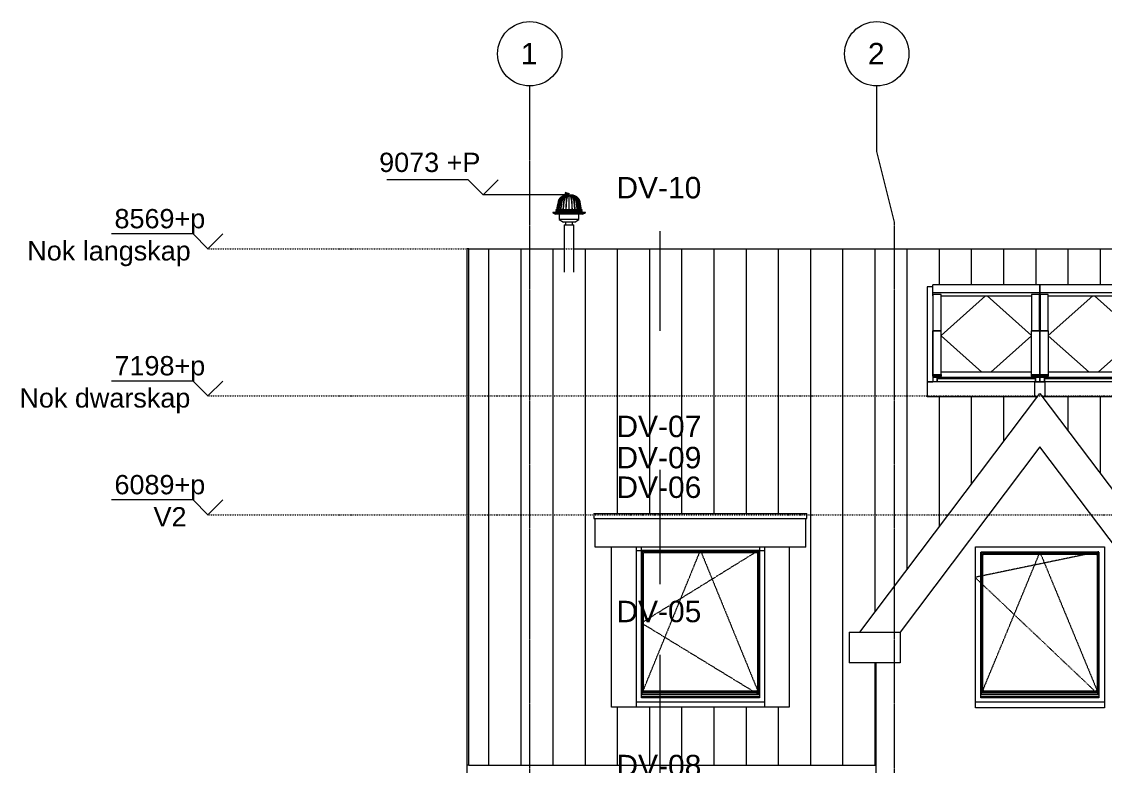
# Model space of a CAD drawing. Header units: millimetres. Extents: x -8591 to 211781, y -3000 to 31870.
# Drawn here: x 92932 to 103025, y 3752 to 10688 of the extents above; entities that cross this region are included whole.
import ezdxf

# ---------------------------------------------------------------- set-up
doc = ezdxf.new("R2010")
doc.units = ezdxf.units.MM
for name, pattern in [('Dash', [6.35, 3.175, -3.175]), ('Dash dot', [15.875, 6.35, -4.7625, 0, -4.7625]), ('grid', [24, 15, -3, 3, -3])]:
    doc.linetypes.add(name, pattern=pattern)
for name, color, linetype, lineweight in [('A-FLOR-LEVL', 51, 'Continuous', 9), ('A-GENM', 13, 'Continuous', 9), ('A-GLAZ', 151, 'Continuous', 9), ('A-GLAZ-HDLN', 1, 'Dash', 18), ('A-ROOF', 132, 'Continuous', 9), ('A-ROOF-OTLN', 132, 'Continuous', 9), ('A-ROOF-PATT', 132, 'Continuous', 35), ('A-WALL', 113, 'Continuous', 9), ('G-ANNO-DIMS', 111, 'Continuous', 9), ('G-ANNO-SYMB', 111, 'Continuous', 9), ('I-WALL', 2, 'Continuous', 9), ('P-SANR-FIXT', 6, 'Continuous', 9), ('S-COLS', 52, 'Continuous', 9), ('S-GRID', 1, 'Continuous', 9), ('S-GRID-IDEN', 1, 'Continuous', 9)]:
    doc.layers.add(name, color=color, linetype=linetype, lineweight=lineweight)
doc.styles.add('Arial_1', font='arial.ttf', dxfattribs={"height": 200})
doc.styles.add('Arial_2', font='arial.ttf', dxfattribs={"height": 180})

# ---------------------------------------------------------------- blocks, each defined once
blk = doc.blocks.new('KOZIJN_TYPE_E - KOZIJN_TYPE_D-3492155-Zuidgevel')
at = {"layer": 'A-GENM'}
for p, q in [((-813, 5739), (287, 5739)), ((-813, 4383), (-813, 5739)), ((287, 5739), (287, 4383)), ((-813, 4341), (-863, 4341)), ((287, 4408), (-813, 4408)), ((287, 4391), (-813, 4391)), ((287, 4383), (-813, 4383)), ((287, 4341), (-813, 4341)), ((337, 4341), (287, 4341))]:
    blk.add_line(p, q, dxfattribs=at)
at = {"layer": 'A-GLAZ'}
for p, q in [((-812, 4425), (-812, 5739)), ((287, 5739), (-812, 5739)), ((-804, 4434), (-804, 5730)), ((278, 5730), (-804, 5730)), ((-795, 5721), (269, 5721)), ((-795, 4443), (-795, 5721)), ((-787, 5714), (-795, 5721)), ((269, 5721), (262, 5714)), ((269, 5721), (269, 4443)), ((278, 4434), (278, 5730)), ((287, 4425), (287, 5739)), ((-787, 4450), (-795, 4443)), ((269, 4443), (-795, 4443)), ((269, 4443), (262, 4450)), ((287, 4408), (-813, 4408)), ((287, 4425), (-812, 4425)), ((278, 4434), (-804, 4434))]:
    blk.add_line(p, q, dxfattribs=at)
at = {"layer": 'A-GLAZ-HDLN'}
for p, q in [((287, 5744), (-868, 5505)), ((-813, 4408), (-263, 5739)), ((-263, 5739), (287, 4408)), ((-868, 5505), (287, 4408))]:
    blk.add_line(p, q, dxfattribs=at)
blk = doc.blocks.new('KOZIJN_TYPE_D - KOZIJN_TYPE_D-3493454-Zuidgevel')
at = {"layer": 'A-GENM'}
for p, q in [((-3978, 4383), (-3978, 5788)), ((-2878, 5788), (-2878, 4383)), ((-3978, 4341), (-4028, 4341)), ((-2878, 4408), (-3978, 4408)), ((-2878, 4391), (-3978, 4391)), ((-2878, 4383), (-3978, 4383)), ((-2878, 4341), (-3978, 4341)), ((-2828, 4341), (-2878, 4341))]:
    blk.add_line(p, q, dxfattribs=at)
at = {"layer": 'A-GLAZ'}
for p, q in [((-4028, 5756), (-2828, 5756)), ((-3977, 4425), (-3977, 5756)), ((-2878, 5756), (-3977, 5756)), ((-2878, 4425), (-2878, 5756)), ((-3969, 4434), (-3969, 5747)), ((-2887, 5747), (-3969, 5747)), ((-3960, 5738), (-2896, 5738)), ((-3960, 4443), (-3960, 5738)), ((-3952, 5731), (-3960, 5738)), ((-2896, 5738), (-2903, 5731)), ((-2896, 5738), (-2896, 4443)), ((-2887, 4434), (-2887, 5747)), ((-3952, 4450), (-3960, 4443)), ((-2896, 4443), (-3960, 4443)), ((-2896, 4443), (-2903, 4450)), ((-2878, 4408), (-3978, 4408)), ((-2878, 4425), (-3977, 4425)), ((-2887, 4434), (-3969, 4434))]:
    blk.add_line(p, q, dxfattribs=at)
at = {"layer": 'A-GLAZ-HDLN'}
for p, q in [((-2878, 5761), (-3978, 5080)), ((-3978, 4408), (-3428, 5756)), ((-3428, 5756), (-2878, 4408)), ((-3978, 5080), (-2878, 4408))]:
    blk.add_line(p, q, dxfattribs=at)
blk = doc.blocks.new('roof-windowsveluxgglintegra---de - Default-2137562-Zuidgevel')
at = {"layer": 'A-GLAZ'}
for p, q in [((-1263, 8215), (-1313, 8215)), ((-1313, 8215), (-1313, 7329)), ((-1263, 8160), (-1263, 8232)), ((-263, 8232), (-1263, 8232)), ((-263, 8232), (-263, 8160)), ((-1263, 8130), (-1263, 8160)), ((-263, 8160), (-1263, 8160)), ((-1263, 8130), (-1263, 7384)), ((-1263, 8130), (-1260, 8130)), ((-1185, 8143), (-1260, 8143)), ((-1260, 8143), (-1260, 7805)), ((-1185, 7805), (-1185, 8143)), ((-771, 8130), (-1185, 7761)), ((-1185, 8130), (-341, 8130)), ((-755, 8130), (-341, 7761)), ((-266, 8143), (-341, 8143)), ((-341, 8143), (-341, 7805)), ((-266, 7805), (-266, 8143)), ((-266, 8130), (-263, 8130)), ((-263, 8160), (-263, 8130)), ((-263, 7384), (-263, 8130)), ((-1260, 7805), (-1185, 7805)), ((-1260, 7397), (-1260, 7805)), ((-1185, 7805), (-1260, 7805)), ((-1185, 7397), (-1185, 7805)), ((-341, 7805), (-266, 7805)), ((-341, 7397), (-341, 7805)), ((-266, 7805), (-341, 7805)), ((-266, 7805), (-266, 7397)), ((-1185, 7759), (-804, 7420)), ((-341, 7759), (-721, 7420)), ((-1260, 7384), (-1263, 7384)), ((-1263, 7384), (-1263, 7329)), ((-1260, 7381), (-1260, 7397)), ((-1260, 7397), (-1185, 7397)), ((-1185, 7381), (-1260, 7381)), ((-1260, 7381), (-1260, 7373)), ((-1260, 7373), (-1185, 7373)), ((-1221, 7329), (-1221, 7373)), ((-1218, 7370), (-1218, 7373)), ((-1218, 7356), (-1218, 7370)), ((-308, 7370), (-1218, 7370)), ((-341, 7420), (-1185, 7420)), ((-1185, 7397), (-1185, 7381)), ((-1185, 7373), (-1185, 7381)), ((-341, 7381), (-341, 7397)), ((-341, 7397), (-266, 7397)), ((-266, 7381), (-341, 7381)), ((-341, 7381), (-341, 7373)), ((-341, 7373), (-266, 7373)), ((-308, 7373), (-308, 7370)), ((-308, 7370), (-308, 7356)), ((-305, 7373), (-305, 7329)), ((-266, 7397), (-266, 7381)), ((-263, 7384), (-266, 7384)), ((-266, 7373), (-266, 7381)), ((-263, 7329), (-263, 7384)), ((-1313, 7329), (-1263, 7329)), ((-213, 7329), (-1313, 7329)), ((-1313, 7329), (-1313, 7192)), ((-1221, 7365), (-1218, 7365)), ((-1221, 7365), (-1221, 7329)), ((-308, 7356), (-1218, 7356)), ((-308, 7365), (-305, 7365)), ((-305, 7329), (-305, 7365)), ((-263, 7329), (-213, 7329)), ((-213, 7192), (-213, 7329)), ((-1313, 7192), (-284, 7192)), ((-1313, 7189), (-1313, 7192)), ((-287, 7189), (-1313, 7189)), ((-241, 7192), (-213, 7192)), ((-213, 7189), (-238, 7189)), ((-213, 7192), (-213, 7189))]:
    blk.add_line(p, q, dxfattribs=at)
blk = doc.blocks.new('Plumbing_Fixture-Oatey-Roof_Drain-PVC - ABS Dome-2570691-Zuidgevel')
at = {"layer": 'P-SANR-FIXT'}
for p, q in [((-4752, 9008), (-4766, 8932)), ((-4749, 9008), (-4749, 9008)), ((-4738, 9008), (-4740, 9008)), ((-4722, 9008), (-4724, 9008)), ((-4701, 9008), (-4704, 9008)), ((-4685, 9070), (-4686, 9070)), ((-4685, 9070), (-4686, 9070)), ((-4682, 9070), (-4684, 9070)), ((-4677, 9070), (-4680, 9070)), ((-4680, 9068), (-4680, 9070)), ((-4677, 9008), (-4680, 9008)), ((-4670, 9070), (-4675, 9070)), ((-4675, 9066), (-4675, 9070)), ((-4670, 9070), (-4670, 9069)), ((-4663, 9070), (-4668, 9070)), ((-4668, 9064), (-4668, 9070)), ((-4663, 9070), (-4663, 9068)), ((-4654, 9070), (-4660, 9070)), ((-4660, 9063), (-4660, 9070)), ((-4654, 9063), (-4660, 9063)), ((-4654, 9070), (-4654, 9066)), ((-4651, 9008), (-4654, 9008)), ((-4646, 9070), (-4651, 9070)), ((-4651, 9066), (-4651, 9070)), ((-4646, 9063), (-4651, 9063)), ((-4646, 9070), (-4646, 9063)), ((-4637, 9070), (-4642, 9070)), ((-4642, 9068), (-4642, 9070)), ((-4637, 9070), (-4637, 9064)), ((-4630, 9070), (-4635, 9070)), ((-4635, 9069), (-4635, 9070)), ((-4630, 9070), (-4630, 9066)), ((-4625, 9070), (-4628, 9070)), ((-4625, 9008), (-4628, 9008)), ((-4625, 9070), (-4625, 9068)), ((-4621, 9070), (-4623, 9070)), ((-4619, 9070), (-4620, 9070)), ((-4619, 9070), (-4620, 9070)), ((-4601, 9008), (-4604, 9008)), ((-4581, 9008), (-4583, 9008)), ((-4565, 9008), (-4567, 9008)), ((-4556, 9008), (-4557, 9008)), ((-4539, 8932), (-4553, 9008)), ((-4805, 8909), (-4805, 8906)), ((-4500, 8909), (-4805, 8909)), ((-4805, 8906), (-4779, 8893)), ((-4500, 8906), (-4805, 8906)), ((-4779, 8913), (-4779, 8909)), ((-4526, 8913), (-4779, 8913)), ((-4526, 8893), (-4779, 8893)), ((-4776, 8932), (-4776, 8925)), ((-4529, 8932), (-4776, 8932)), ((-4529, 8925), (-4776, 8925)), ((-4773, 8925), (-4775, 8913)), ((-4751, 8936), (-4755, 8936)), ((-4745, 8893), (-4745, 8843)), ((-4740, 8936), (-4744, 8936)), ((-4723, 8936), (-4726, 8936)), ((-4704, 8936), (-4702, 8936)), ((-4702, 8936), (-4704, 8936)), ((-4702, 8936), (-4703, 8936)), ((-4702, 8936), (-4703, 8936)), ((-4702, 8936), (-4702, 8934)), ((-4677, 8936), (-4678, 8936)), ((-4678, 8936), (-4677, 8936)), ((-4677, 8936), (-4678, 8936)), ((-4677, 8936), (-4678, 8936)), ((-4627, 8936), (-4628, 8936)), ((-4628, 8936), (-4627, 8936)), ((-4627, 8936), (-4628, 8936)), ((-4627, 8936), (-4628, 8936)), ((-4603, 8934), (-4603, 8936)), ((-4602, 8936), (-4603, 8936)), ((-4603, 8936), (-4601, 8936)), ((-4602, 8936), (-4603, 8936)), ((-4601, 8936), (-4603, 8936)), ((-4579, 8936), (-4582, 8936)), ((-4561, 8936), (-4566, 8936)), ((-4560, 8843), (-4560, 8893)), ((-4550, 8936), (-4554, 8936)), ((-4530, 8913), (-4532, 8925)), ((-4529, 8925), (-4529, 8932)), ((-4526, 8909), (-4526, 8913)), ((-4526, 8893), (-4500, 8906)), ((-4500, 8906), (-4500, 8909)), ((-4745, 8843), (-4705, 8818)), ((-4560, 8843), (-4745, 8843)), ((-4600, 8818), (-4705, 8818)), ((-4686, 8818), (-4686, 8793)), ((-4620, 8793), (-4620, 8818)), ((-4600, 8818), (-4560, 8843))]:
    blk.add_line(p, q, dxfattribs=at)
at = {"layer": 'P-SANR-FIXT', "flags": 128}
for points in [[(-4766, 8932), (-4759, 8970), (-4752, 9008)], [(-4762, 8932), (-4755, 8970), (-4749, 9008)], [(-4749, 9008), (-4756, 8970), (-4762, 8932)], [(-4755, 8936), (-4749, 8972), (-4742, 9007)], [(-4752, 9008), (-4752, 9011), (-4751, 9014), (-4750, 9017), (-4749, 9020), (-4748, 9023), (-4747, 9026), (-4745, 9028), (-4744, 9031), (-4742, 9034), (-4741, 9036), (-4739, 9039), (-4737, 9041), (-4735, 9044), (-4733, 9046), (-4731, 9048), (-4729, 9050), (-4726, 9052), (-4724, 9054), (-4722, 9056), (-4719, 9057), (-4717, 9059), (-4714, 9060), (-4711, 9062), (-4708, 9063), (-4706, 9064), (-4703, 9065), (-4700, 9066), (-4700, 9066)], [(-4740, 9008), (-4746, 8970), (-4752, 8932)], [(-4750, 8932), (-4744, 8970), (-4738, 9008)], [(-4744, 8936), (-4738, 8972), (-4733, 9007)], [(-4724, 9008), (-4729, 8970), (-4734, 8932)], [(-4732, 8932), (-4727, 8970), (-4722, 9008)], [(-4726, 8936), (-4722, 8972), (-4718, 9007)], [(-4704, 9008), (-4707, 8970), (-4711, 8932)], [(-4708, 8932), (-4704, 8970), (-4701, 9008)], [(-4704, 8936), (-4701, 8972), (-4698, 9007)], [(-4700, 9066), (-4693, 9068), (-4687, 9070), (-4680, 9071), (-4674, 9072), (-4667, 9073), (-4661, 9073), (-4654, 9073), (-4653, 9073)], [(-4680, 9008), (-4682, 8970), (-4683, 8932)], [(-4680, 8932), (-4679, 8970), (-4677, 9008)], [(-4678, 8936), (-4677, 8972), (-4675, 9007)], [(-4654, 9008), (-4654, 8970), (-4654, 8932)], [(-4653, 9073), (-4646, 9073), (-4639, 9073), (-4633, 9072), (-4626, 9071), (-4620, 9070), (-4613, 9068), (-4607, 9067), (-4605, 9066)], [(-4651, 8932), (-4651, 8970), (-4651, 9008)], [(-4630, 9007), (-4628, 8972), (-4627, 8936)], [(-4628, 9008), (-4626, 8970), (-4625, 8932)], [(-4622, 8932), (-4623, 8970), (-4625, 9008)], [(-4607, 9007), (-4604, 8972), (-4601, 8936)], [(-4605, 9066), (-4603, 9065), (-4600, 9064), (-4597, 9063), (-4594, 9062), (-4591, 9061), (-4589, 9059), (-4586, 9058), (-4584, 9056), (-4581, 9054), (-4579, 9052), (-4577, 9050), (-4574, 9048), (-4572, 9046), (-4570, 9044), (-4568, 9041), (-4566, 9039), (-4565, 9037), (-4563, 9034), (-4561, 9031), (-4560, 9029), (-4559, 9026), (-4557, 9023), (-4556, 9020), (-4555, 9018), (-4554, 9015), (-4553, 9012), (-4553, 9009), (-4553, 9008)], [(-4604, 9008), (-4601, 8970), (-4597, 8932)], [(-4594, 8932), (-4598, 8970), (-4601, 9008)], [(-4588, 9007), (-4583, 8972), (-4579, 8936)], [(-4583, 9008), (-4578, 8970), (-4574, 8932)], [(-4571, 8932), (-4576, 8970), (-4581, 9008)], [(-4572, 9007), (-4567, 8972), (-4561, 8936)], [(-4567, 9008), (-4561, 8970), (-4555, 8932)], [(-4554, 8932), (-4559, 8970), (-4565, 9008)], [(-4563, 9007), (-4557, 8972), (-4550, 8936)], [(-4557, 9008), (-4550, 8970), (-4543, 8932)], [(-4543, 8932), (-4549, 8970), (-4556, 9008)], [(-4553, 9008), (-4546, 8970), (-4539, 8932)], [(-4739, 8932), (-4740, 8934), (-4740, 8936)], [(-4723, 8932), (-4723, 8934), (-4723, 8936)], [(-4702, 8932), (-4702, 8934), (-4702, 8936)], [(-4677, 8936), (-4677, 8934), (-4677, 8932)], [(-4677, 8932), (-4677, 8934), (-4677, 8936)], [(-4628, 8932), (-4628, 8934), (-4628, 8936)], [(-4628, 8936), (-4628, 8934), (-4628, 8932)], [(-4603, 8936), (-4603, 8934), (-4603, 8932)], [(-4582, 8936), (-4582, 8934), (-4582, 8932)], [(-4566, 8936), (-4566, 8934), (-4566, 8932)]]:
    blk.add_lwpolyline(points, dxfattribs=at)
at = {"layer": 'P-SANR-FIXT'}
for points, knots in [([(-4752, 9008), (-4751, 9013), (-4749, 9022), (-4741, 9038), (-4728, 9052), (-4712, 9062), (-4704, 9065), (-4700, 9066)], [-1, -1, -1, -1, -0.833333, -0.666667, -0.333333, -0.166667, 0, 0, 0, 0]), ([(-4698, 9066), (-4703, 9065), (-4711, 9062), (-4726, 9052), (-4738, 9038), (-4746, 9022), (-4748, 9013), (-4749, 9008)], [-1, -1, -1, -1, -0.833333, -0.666667, -0.333333, -0.166667, 0, 0, 0, 0]), ([(-4749, 9008), (-4748, 9013), (-4745, 9022), (-4737, 9038), (-4725, 9052), (-4710, 9062), (-4702, 9065), (-4698, 9066)], [-1, -1, -1, -1, -0.833333, -0.666667, -0.333333, -0.166667, 0, 0, 0, 0]), ([(-4742, 9007), (-4742, 9012), (-4739, 9020), (-4735, 9028), (-4732, 9033), (-4730, 9036), (-4730, 9036)], [0, 0, 0, 0, 0.2, 0.3, 0.4, 0.4285897, 0.4285897, 0.4285897, 0.4285897]), ([(-4694, 9066), (-4698, 9065), (-4705, 9062), (-4719, 9052), (-4730, 9038), (-4737, 9022), (-4739, 9013), (-4740, 9008)], [-1, -1, -1, -1, -0.833333, -0.666667, -0.333333, -0.166667, 0, 0, 0, 0]), ([(-4738, 9008), (-4737, 9013), (-4735, 9022), (-4728, 9038), (-4717, 9052), (-4704, 9062), (-4696, 9065), (-4692, 9066)], [-1, -1, -1, -1, -0.833333, -0.666667, -0.333333, -0.166667, 0, 0, 0, 0]), ([(-4733, 9007), (-4732, 9012), (-4730, 9020), (-4726, 9028), (-4723, 9034), (-4719, 9039), (-4716, 9043), (-4712, 9047), (-4709, 9050), (-4706, 9052), (-4705, 9053)], [0, 0, 0, 0, 0.2, 0.3, 0.4, 0.475, 0.55, 0.625, 0.7, 0.7562322, 0.7562322, 0.7562322, 0.7562322]), ([(-4687, 9066), (-4690, 9065), (-4696, 9062), (-4707, 9052), (-4716, 9038), (-4722, 9022), (-4724, 9013), (-4724, 9008)], [-1, -1, -1, -1, -0.833333, -0.666667, -0.333333, -0.166667, 0, 0, 0, 0]), ([(-4722, 9008), (-4721, 9013), (-4720, 9022), (-4714, 9038), (-4705, 9052), (-4694, 9062), (-4688, 9065), (-4685, 9066)], [-1, -1, -1, -1, -0.833333, -0.666667, -0.333333, -0.166667, 0, 0, 0, 0]), ([(-4718, 9007), (-4717, 9012), (-4715, 9020), (-4712, 9028), (-4709, 9034), (-4707, 9039), (-4704, 9043), (-4701, 9047), (-4698, 9051), (-4694, 9054), (-4690, 9057), (-4688, 9058), (-4686, 9059)], [0, 0, 0, 0, 0.2, 0.3, 0.4, 0.475, 0.55, 0.625, 0.7, 0.775, 0.85, 0.9533462, 0.9533462, 0.9533462, 0.9533462]), ([(-4677, 9066), (-4680, 9065), (-4684, 9062), (-4692, 9052), (-4698, 9038), (-4702, 9022), (-4703, 9013), (-4704, 9008)], [-1, -1, -1, -1, -0.833333, -0.666667, -0.333333, -0.166667, 0, 0, 0, 0]), ([(-4701, 9008), (-4701, 9013), (-4699, 9022), (-4695, 9038), (-4689, 9052), (-4681, 9062), (-4677, 9065), (-4675, 9066)], [-1, -1, -1, -1, -0.833333, -0.666667, -0.333333, -0.166667, 0, 0, 0, 0]), ([(-4698, 9007), (-4697, 9012), (-4696, 9020), (-4694, 9028), (-4692, 9034), (-4690, 9039), (-4688, 9043), (-4686, 9047), (-4684, 9051), (-4682, 9054), (-4678, 9057), (-4676, 9059), (-4674, 9060)], [0, 0, 0, 0, 0.2, 0.3, 0.4, 0.475, 0.55, 0.625, 0.7, 0.775, 0.85, 1, 1, 1, 1]), ([(-4666, 9066), (-4667, 9065), (-4670, 9062), (-4674, 9052), (-4677, 9038), (-4679, 9022), (-4680, 9013), (-4680, 9008)], [-1, -1, -1, -1, -0.833333, -0.666667, -0.333333, -0.166667, 0, 0, 0, 0]), ([(-4677, 9008), (-4677, 9013), (-4676, 9022), (-4674, 9038), (-4671, 9052), (-4667, 9062), (-4664, 9065), (-4663, 9066)], [-1, -1, -1, -1, -0.833333, -0.666667, -0.333333, -0.166667, 0, 0, 0, 0]), ([(-4675, 9007), (-4675, 9012), (-4674, 9020), (-4673, 9028), (-4672, 9034), (-4671, 9039), (-4670, 9043), (-4669, 9047), (-4668, 9051), (-4667, 9054), (-4665, 9057), (-4664, 9059), (-4663, 9060)], [0, 0, 0, 0, 0.2, 0.3, 0.4, 0.475, 0.55, 0.625, 0.7, 0.775, 0.85, 1, 1, 1, 1]), ([(-4674, 9060), (-4673, 9061), (-4671, 9062), (-4669, 9063), (-4668, 9063)], [0, 0, 0, 0, 0.5, 0.8905428, 0.8905428, 0.8905428, 0.8905428]), ([(-4654, 9066), (-4654, 9065), (-4654, 9062), (-4654, 9052), (-4654, 9038), (-4654, 9022), (-4654, 9013), (-4654, 9008)], [-1, -1, -1, -1, -0.833333, -0.666667, -0.333333, -0.166667, 0, 0, 0, 0]), ([(-4651, 9008), (-4651, 9013), (-4651, 9022), (-4651, 9038), (-4651, 9052), (-4651, 9062), (-4651, 9065), (-4651, 9066)], [-1, -1, -1, -1, -0.833333, -0.666667, -0.333333, -0.166667, 0, 0, 0, 0]), ([(-4642, 9066), (-4641, 9065), (-4639, 9062), (-4635, 9052), (-4631, 9038), (-4629, 9022), (-4628, 9013), (-4628, 9008)], [-1, -1, -1, -1, -0.833333, -0.666667, -0.333333, -0.166667, 0, 0, 0, 0]), ([(-4642, 9060), (-4641, 9059), (-4639, 9056), (-4637, 9051), (-4636, 9046), (-4635, 9042), (-4634, 9038), (-4633, 9033), (-4632, 9028), (-4631, 9023), (-4630, 9017), (-4630, 9011), (-4630, 9007)], [0, 0, 0, 0, 0.2, 0.3, 0.4, 0.475, 0.55, 0.625, 0.7, 0.775, 0.85, 1, 1, 1, 1]), ([(-4625, 9008), (-4625, 9013), (-4626, 9022), (-4628, 9038), (-4631, 9052), (-4636, 9062), (-4638, 9065), (-4639, 9066)], [-1, -1, -1, -1, -0.833333, -0.666667, -0.333333, -0.166667, 0, 0, 0, 0]), ([(-4637, 9063), (-4636, 9063), (-4634, 9062), (-4632, 9061), (-4631, 9060)], [0.1094572, 0.1094572, 0.1094572, 0.1094572, 0.5, 1, 1, 1, 1]), ([(-4631, 9060), (-4629, 9059), (-4625, 9056), (-4621, 9051), (-4618, 9046), (-4616, 9042), (-4614, 9038), (-4613, 9033), (-4611, 9028), (-4610, 9023), (-4608, 9017), (-4608, 9011), (-4607, 9007)], [0, 0, 0, 0, 0.2, 0.3, 0.4, 0.475, 0.55, 0.625, 0.7, 0.775, 0.85, 1, 1, 1, 1]), ([(-4630, 9066), (-4628, 9065), (-4624, 9062), (-4616, 9052), (-4610, 9038), (-4606, 9022), (-4604, 9013), (-4604, 9008)], [-1, -1, -1, -1, -0.833333, -0.666667, -0.333333, -0.166667, 0, 0, 0, 0]), ([(-4601, 9008), (-4602, 9013), (-4603, 9022), (-4607, 9038), (-4613, 9052), (-4621, 9062), (-4625, 9065), (-4628, 9066)], [-1, -1, -1, -1, -0.833333, -0.666667, -0.333333, -0.166667, 0, 0, 0, 0]), ([(-4620, 9066), (-4617, 9065), (-4611, 9062), (-4600, 9052), (-4591, 9038), (-4586, 9022), (-4584, 9013), (-4583, 9008)], [-1, -1, -1, -1, -0.833333, -0.666667, -0.333333, -0.166667, 0, 0, 0, 0]), ([(-4619, 9059), (-4617, 9058), (-4613, 9055), (-4607, 9051), (-4603, 9046), (-4600, 9042), (-4598, 9038), (-4595, 9033), (-4593, 9028), (-4591, 9023), (-4589, 9017), (-4588, 9011), (-4588, 9007)], [0.0466538, 0.0466538, 0.0466538, 0.0466538, 0.2, 0.3, 0.4, 0.475, 0.55, 0.625, 0.7, 0.775, 0.85, 1, 1, 1, 1]), ([(-4581, 9008), (-4581, 9013), (-4583, 9022), (-4589, 9038), (-4598, 9052), (-4609, 9062), (-4615, 9065), (-4618, 9066)], [-1, -1, -1, -1, -0.833333, -0.666667, -0.333333, -0.166667, 0, 0, 0, 0]), ([(-4613, 9066), (-4609, 9065), (-4601, 9062), (-4588, 9052), (-4577, 9038), (-4570, 9022), (-4568, 9013), (-4567, 9008)], [-1, -1, -1, -1, -0.833333, -0.666667, -0.333333, -0.166667, 0, 0, 0, 0]), ([(-4565, 9008), (-4566, 9013), (-4568, 9022), (-4576, 9038), (-4586, 9052), (-4600, 9062), (-4607, 9065), (-4611, 9066)], [-1, -1, -1, -1, -0.833333, -0.666667, -0.333333, -0.166667, 0, 0, 0, 0]), ([(-4608, 9066), (-4603, 9065), (-4595, 9062), (-4580, 9052), (-4568, 9038), (-4560, 9022), (-4557, 9013), (-4557, 9008)], [-1, -1, -1, -1, -0.833333, -0.666667, -0.333333, -0.166667, 0, 0, 0, 0]), ([(-4556, 9008), (-4557, 9013), (-4559, 9022), (-4567, 9038), (-4579, 9052), (-4594, 9062), (-4602, 9065), (-4607, 9066)], [-1, -1, -1, -1, -0.833333, -0.666667, -0.333333, -0.166667, 0, 0, 0, 0]), ([(-4606, 9066), (-4601, 9065), (-4593, 9062), (-4577, 9052), (-4565, 9038), (-4556, 9022), (-4554, 9013), (-4553, 9008)], [-1, -1, -1, -1, -0.833333, -0.666667, -0.333333, -0.166667, 0, 0, 0, 0]), ([(-4600, 9053), (-4599, 9052), (-4596, 9050), (-4592, 9046), (-4588, 9042), (-4585, 9038), (-4582, 9033), (-4579, 9028), (-4577, 9023), (-4574, 9017), (-4573, 9011), (-4572, 9007)], [0.2437678, 0.2437678, 0.2437678, 0.2437678, 0.3, 0.4, 0.475, 0.55, 0.625, 0.7, 0.775, 0.85, 1, 1, 1, 1]), ([(-4575, 9036), (-4575, 9035), (-4573, 9033), (-4570, 9028), (-4568, 9023), (-4565, 9017), (-4563, 9011), (-4563, 9007)], [0.5714103, 0.5714103, 0.5714103, 0.5714103, 0.625, 0.7, 0.775, 0.85, 1, 1, 1, 1])]:
    blk.add_open_spline(points, degree=3, knots=knots, dxfattribs=at)
for points in [[(-4700, 9066), (-4697, 9067), (-4693, 9068), (-4688, 9069), (-4686, 9070)], [(-4685, 9070), (-4687, 9069), (-4692, 9068), (-4696, 9067), (-4698, 9066)], [(-4698, 9066), (-4695, 9067), (-4691, 9068), (-4686, 9069), (-4684, 9070)], [(-4682, 9070), (-4684, 9069), (-4688, 9068), (-4692, 9067), (-4694, 9066)], [(-4692, 9066), (-4690, 9067), (-4687, 9068), (-4682, 9069), (-4680, 9070)], [(-4677, 9070), (-4679, 9069), (-4682, 9068), (-4685, 9067), (-4687, 9066)], [(-4685, 9066), (-4683, 9067), (-4680, 9068), (-4677, 9069), (-4675, 9070)], [(-4670, 9070), (-4672, 9069), (-4674, 9068), (-4676, 9067), (-4677, 9066)], [(-4675, 9066), (-4674, 9067), (-4671, 9068), (-4669, 9069), (-4668, 9070)], [(-4663, 9070), (-4663, 9069), (-4664, 9068), (-4666, 9067), (-4666, 9066)], [(-4663, 9066), (-4663, 9067), (-4661, 9068), (-4660, 9069), (-4660, 9070)], [(-4663, 9060), (-4662, 9061), (-4661, 9062), (-4660, 9063), (-4660, 9063)], [(-4654, 9070), (-4654, 9069), (-4654, 9068), (-4654, 9067), (-4654, 9066)], [(-4651, 9066), (-4651, 9067), (-4651, 9068), (-4651, 9069), (-4651, 9070)], [(-4646, 9070), (-4645, 9069), (-4644, 9068), (-4642, 9067), (-4642, 9066)], [(-4646, 9063), (-4645, 9063), (-4644, 9062), (-4643, 9061), (-4642, 9060)], [(-4639, 9066), (-4639, 9067), (-4641, 9068), (-4642, 9069), (-4642, 9070)], [(-4637, 9070), (-4636, 9069), (-4634, 9068), (-4632, 9067), (-4630, 9066)], [(-4628, 9066), (-4629, 9067), (-4631, 9068), (-4633, 9069), (-4635, 9070)], [(-4630, 9070), (-4629, 9069), (-4625, 9068), (-4622, 9067), (-4620, 9066)], [(-4618, 9066), (-4620, 9067), (-4623, 9068), (-4626, 9069), (-4628, 9070)], [(-4625, 9070), (-4623, 9069), (-4619, 9068), (-4615, 9067), (-4613, 9066)], [(-4611, 9066), (-4613, 9067), (-4617, 9068), (-4621, 9069), (-4623, 9070)], [(-4621, 9070), (-4619, 9069), (-4614, 9068), (-4610, 9067), (-4608, 9066)], [(-4607, 9066), (-4609, 9067), (-4613, 9068), (-4618, 9069), (-4620, 9070)], [(-4619, 9070), (-4617, 9069), (-4612, 9068), (-4608, 9067), (-4606, 9066)]]:
    blk.add_open_spline(points, degree=3, dxfattribs=at)
blk = doc.blocks.new('roof-windowsveluxgglintegra---de - Default-3534261-Zuidgevel')
at = {"layer": 'A-GLAZ'}
for p, q in [((-263, 8160), (-263, 8232)), ((737, 8232), (-263, 8232)), ((737, 8232), (737, 8160)), ((787, 8215), (737, 8215)), ((787, 7329), (787, 8215)), ((-263, 8130), (-263, 8160)), ((737, 8160), (-263, 8160)), ((-263, 8130), (-263, 7384)), ((-263, 8130), (-260, 8130)), ((-185, 8143), (-260, 8143)), ((-260, 8143), (-260, 7805)), ((-185, 7805), (-185, 8143)), ((229, 8130), (-185, 7761)), ((-185, 8130), (659, 8130)), ((245, 8130), (659, 7761)), ((734, 8143), (659, 8143)), ((659, 8143), (659, 7805)), ((734, 7805), (734, 8143)), ((734, 8130), (737, 8130)), ((737, 8160), (737, 8130)), ((737, 7384), (737, 8130)), ((-260, 7805), (-185, 7805)), ((-260, 7397), (-260, 7805)), ((-185, 7805), (-260, 7805)), ((-185, 7805), (-185, 7397)), ((659, 7805), (734, 7805)), ((659, 7805), (659, 7397)), ((734, 7805), (659, 7805)), ((734, 7805), (734, 7397)), ((-185, 7759), (196, 7420)), ((659, 7759), (279, 7420)), ((-260, 7384), (-263, 7384)), ((-263, 7384), (-263, 7329)), ((-260, 7381), (-260, 7397)), ((-260, 7397), (-185, 7397)), ((-185, 7381), (-260, 7381)), ((-260, 7381), (-260, 7373)), ((-260, 7373), (-185, 7373)), ((-221, 7329), (-221, 7373)), ((-218, 7370), (-218, 7373)), ((-218, 7356), (-218, 7370)), ((692, 7370), (-218, 7370)), ((659, 7420), (-185, 7420)), ((-185, 7397), (-185, 7381)), ((-185, 7373), (-185, 7381)), ((659, 7397), (734, 7397)), ((659, 7381), (659, 7397)), ((734, 7381), (659, 7381)), ((659, 7381), (659, 7373)), ((659, 7373), (734, 7373)), ((692, 7373), (692, 7370)), ((692, 7370), (692, 7356)), ((695, 7373), (695, 7329)), ((734, 7397), (734, 7381)), ((737, 7384), (734, 7384)), ((734, 7373), (734, 7381)), ((737, 7329), (737, 7384)), ((-313, 7329), (-263, 7329)), ((787, 7329), (-313, 7329)), ((-313, 7329), (-313, 7192)), ((-221, 7365), (-218, 7365)), ((-221, 7365), (-221, 7329)), ((692, 7356), (-218, 7356)), ((692, 7365), (695, 7365)), ((695, 7329), (695, 7365)), ((737, 7329), (787, 7329)), ((787, 7192), (787, 7329)), ((-313, 7192), (-284, 7192)), ((-313, 7189), (-313, 7192)), ((-287, 7189), (-313, 7189)), ((-241, 7192), (787, 7192)), ((787, 7189), (-238, 7189)), ((787, 7192), (787, 7189))]:
    blk.add_line(p, q, dxfattribs=at)
blk = doc.blocks.new('Grid - r_3_0mm-1753543-Zuidgevel')
at = {"layer": 'S-GRID-IDEN'}
blk.add_circle((-5019, 10388), 300, dxfattribs=at)
blk = doc.blocks.new('Level - 1_8mm-444885-Zuidgevel')
at = {"layer": 'A-FLOR-LEVL'}
for p, q in [((-8157, 3238), (-8917, 3238)), ((-8019, 3100), (-8157, 3238)), ((-8019, 3100), (-7881, 3238))]:
    blk.add_line(p, q, dxfattribs=at)
blk = doc.blocks.new('Detail View - gesloten pijl _ viewname _ sheetnumber-1753502-Zuidgevel')
at = {"layer": 'G-ANNO-SYMB'}
blk.add_line((-4003, 2712), (-4003, 2212), dxfattribs=at)
blk = doc.blocks.new('Spot Elevations - 00_EA_spotelevation-1740730-Zuidgevel')
at = {"layer": 'G-ANNO-DIMS'}
for p, q in [((-5592, 9213), (-6350, 9213)), ((-5453, 9073), (-5592, 9213)), ((-5453, 9073), (-5313, 9213))]:
    blk.add_line(p, q, dxfattribs=at)

msp = doc.modelspace()

# ---------------------------------------------------------------- hatches: boundary and pattern name
at = {"layer": 'A-ROOF-PATT', "lineweight": 9}
h = msp.add_hatch(dxfattribs=at)
h.set_pattern_fill('FP_140', color=256, style=0, pattern_type=2)
h.set_pattern_definition([(90, (102687.32, 3723.72), (-300, 2e-14), [])])
h.paths.add_polyline_path([(97099.7, 3752.1), (100898.1, 3752.1), (100898.1, 4707.6), (100646, 4707.6), (100646, 4993.6), (100746, 4993.6), (102400.1, 7188.6), (101374.5, 7188.6), (101374.5, 8215.2), (101424.5, 8215.2), (101424.5, 8232), (103424.5, 8232), (103424.5, 8215.2), (103474.5, 8215.2), (103474.5, 7188.6), (102449, 7188.6), (104103.1, 4993.6), (104214.2, 4993.6), (104214.2, 4707.6), (103951.1, 4707.6), (103951.1, 3752.1), (107749.5, 3752.1), (107749.5, 8569.4), (98079, 8569.4), (98078.1, 8378.3), (98073.1, 8361.9), (98060.2, 8348.3), (98044.4, 8342.1), (98040.9, 8341.2), (98024.2, 8342.2), (98005.9, 8351.1), (97994.5, 8365.1), (97990.1, 8382), (97990.1, 8569.4), (97099.7, 8569.4), (97099.7, 3794.7)])
h.paths.add_polyline_path([(98431.6, 4295.8), (98431.6, 5787.8), (98278.6, 5787.8), (98278.6, 6054.8), (98266.6, 6054.8), (98266.6, 6100.3), (100252.6, 6100.3), (100252.6, 6054.8), (100240.6, 6054.8), (100240.6, 5787.8), (100087.6, 5787.8), (100087.6, 4295.8), (98639.6, 4295.8)])
h.paths.add_polyline_path([(104761.6, 4295.8), (104761.6, 5787.8), (104592.5, 5787.8), (104592.5, 6054.8), (104580.5, 6054.8), (104580.5, 6100.3), (106598.5, 6099.2), (106598.5, 6054.8), (106586.5, 6054.8), (106586.5, 5787.8), (106417.6, 5787.8), (106417.6, 4295.8), (104929.1, 4295.8)])

# ---------------------------------------------------------------- linework, layer by layer
at = {"layer": 'A-FLOR-LEVL', "linetype": 'Dash dot'}
for p, q in [((94668.1, 8569.4), (109489.4, 8569.4)), ((94668.1, 7197.8), (109489.4, 7197.8)), ((94668.1, 6088.8), (109489.4, 6088.8))]:
    msp.add_line(p, q, dxfattribs=at)
at = {"layer": 'A-ROOF'}
for p, q in [((97099.7, 8569.4), (97990.1, 8569.4)), ((98079, 8569.4), (107749.5, 8569.4)), ((98431.6, 4295.8), (98431.6, 4299.5)), ((100087.6, 4295.8), (98431.6, 4295.8)), ((100087.6, 4299.5), (100087.6, 4295.8)), ((97099.7, 3752.1), (100898.1, 3752.1))]:
    msp.add_line(p, q, dxfattribs=at)
at = {"layer": 'A-ROOF-OTLN'}
for p, q in [((97080.7, 8571.2), (97099.7, 8571.2)), ((97080.7, 8571.2), (97080.7, 3466.1)), ((97099.7, 3752.1), (97099.7, 8571.2)), ((100746, 4993.6), (102424.5, 7221)), ((102424.5, 7221), (104103.1, 4993.6)), ((102424.5, 6722.6), (101121.7, 4993.6)), ((103727.4, 4993.6), (102424.5, 6722.6)), ((98266.6, 6100.3), (100252.6, 6100.3)), ((98266.6, 6100.3), (98266.6, 6054.8)), ((100252.6, 6054.8), (100252.6, 6100.3)), ((98266.6, 6054.8), (100252.6, 6054.8)), ((98278.6, 5787.8), (98278.6, 6054.8)), ((100240.6, 5787.8), (100240.6, 6054.8)), ((100240.6, 5787.8), (98278.6, 5787.8)), ((100646, 4993.6), (101121.7, 4993.6)), ((100646, 4993.6), (100646, 4707.6)), ((101121.7, 4993.6), (101121.7, 4707.6)), ((101121.7, 4707.6), (100646, 4707.6)), ((97099.7, 3752.1), (97080.7, 3752.1))]:
    msp.add_line(p, q, dxfattribs=at)
at = {"layer": 'A-WALL'}
for p, q in [((101824.6, 4287.5), (101824.6, 5789.3)), ((101824.6, 5789.3), (103024.6, 5789.3)), ((103024.6, 5789.3), (103024.6, 4287.5)), ((100898.1, 0), (100898.1, 4707.6)), ((103024.6, 4287.5), (101824.6, 4287.5))]:
    msp.add_line(p, q, dxfattribs=at)
at = {"layer": 'G-ANNO-DIMS', "lineweight": 50}
for q in [(97995.1, 9083.8), (97995.1, 9062.6)]:
    msp.add_line((98034.8, 9073.2), q, dxfattribs=at)
at = {"layer": 'G-ANNO-DIMS'}
for p, q in [((97507.3, 9073.2), (97234.7, 9073.2)), ((98034.8, 9073.2), (97507.3, 9073.2))]:
    msp.add_line(p, q, dxfattribs=at)
at = {"layer": 'G-ANNO-SYMB'}
for p, q in [((98881.1, 8734.8), (98881.1, 7802.8)), ((98881.1, 6508.1), (98881.1, 5758.8)), ((98881.1, 6217.2), (98881.1, 5580.1)), ((98881.1, 5941), (98881.1, 5546.1)), ((98881.1, 4782.1), (98881.1, 2562.9))]:
    msp.add_line(p, q, dxfattribs=at)
at = {"layer": 'I-WALL'}
for p, q in [((98431.6, 4299.5), (98431.6, 5787.8)), ((98659.6, 5787.8), (98659.6, 4295.8)), ((99859.6, 4295.8), (99859.6, 5787.8)), ((100087.6, 5787.8), (100087.6, 4299.5))]:
    msp.add_line(p, q, dxfattribs=at)
at = {"layer": 'S-COLS'}
for p, q in [((97990.1, 8792.8), (97990.1, 8350.7)), ((97990.1, 8792.8), (98079, 8792.8)), ((98079, 8350.7), (98079, 8792.8))]:
    msp.add_line(p, q, dxfattribs=at)
at = {"layer": 'S-GRID', "linetype": 'grid'}
for p, q in [((97668.1, -1885.9), (97668.1, 10087.6)), ((101068.1, -1885.9), (101068.1, 8817.6))]:
    msp.add_line(p, q, dxfattribs=at)
at = {"layer": 'S-GRID'}
for p, q in [((100903.2, 9475.8), (100903.2, 10087.6)), ((101068.1, 8817.6), (100903.2, 9475.8))]:
    msp.add_line(p, q, dxfattribs=at)

# ---------------------------------------------------------------- block references
at = {"layer": 'A-FLOR-LEVL'}
for p in [(102687.3, 5469.4), (102687.3, 4097.8), (102687.3, 2988.8)]:
    msp.add_blockref('Level - 1_8mm-444885-Zuidgevel', p, dxfattribs=at)
at = {"layer": 'A-GLAZ'}
for name in ['roof-windowsveluxgglintegra---de - Default-2137562-Zuidgevel', 'roof-windowsveluxgglintegra---de - Default-3534261-Zuidgevel', 'KOZIJN_TYPE_D - KOZIJN_TYPE_D-3493454-Zuidgevel', 'KOZIJN_TYPE_E - KOZIJN_TYPE_D-3492155-Zuidgevel']:
    msp.add_blockref(name, (102687.3, 0), dxfattribs=at)
at = {"layer": 'G-ANNO-DIMS'}
msp.add_blockref('Spot Elevations - 00_EA_spotelevation-1740730-Zuidgevel', (102687.3, 0), dxfattribs=at)
at = {"layer": 'G-ANNO-SYMB'}
for p in [(102883.7, 6022.3), (102883.7, 3795.6), (102883.7, 3504.7), (102883.7, 3228.5), (102883.7, 2069.6)]:
    msp.add_blockref('Detail View - gesloten pijl _ viewname _ sheetnumber-1753502-Zuidgevel', p, dxfattribs=at)
at = {"layer": 'P-SANR-FIXT'}
msp.add_blockref('Plumbing_Fixture-Oatey-Roof_Drain-PVC - ABS Dome-2570691-Zuidgevel', (102687.3, 0), dxfattribs=at)
at = {"layer": 'S-GRID-IDEN'}
for p in [(102687.3, 0), (105922.4, 0)]:
    msp.add_blockref('Grid - r_3_0mm-1753543-Zuidgevel', p, dxfattribs=at)

# ---------------------------------------------------------------- texts
at = {"layer": 'A-FLOR-LEVL', "char_height": 180, "attachment_point": 1, "style": 'Arial_2'}
for s, insert, width in [('8569+p', (93797.3, 8940.4), 1018.143), ('Nok langskap', (92984.4, 8640.4), 1795.78), ('7198+p', (93797.3, 7568.7), 1018.143), ('Nok dwarskap', (92911.4, 7268.7), 1883.966), ('6089+p', (93797.3, 6459.8), 1018.143), ('V2', (94161.4, 6159.8), 368.776)]:
    msp.add_mtext(s, dxfattribs=dict(at, insert=insert, width=width))
at = {"layer": 'G-ANNO-DIMS', "insert": (96264.6, 9465.4), "char_height": 180, "width": 1128.263, "attachment_point": 1, "line_spacing_factor": 0.941778, "style": 'Arial_2'}
msp.add_mtext('9073 +P', dxfattribs=at)
at = {"layer": 'G-ANNO-SYMB', "char_height": 200, "width": 978.059, "attachment_point": 1, "style": 'Arial_1'}
for s, insert in [('DV-10', (98476.1, 9239.5)), ('DV-07', (98476.1, 7012.8)), ('DV-09', (98476.1, 6722)), ('DV-06', (98476.1, 6445.7)), ('DV-05', (98476.1, 5286.9)), ('DV-08', (98476.1, 3850))]:
    msp.add_mtext(s, dxfattribs=dict(at, insert=insert))
at = {"layer": 'S-GRID-IDEN', "char_height": 200, "width": 192.405, "attachment_point": 1, "style": 'Arial_1'}
for s, insert in [('1', (97585.5, 10489.1)), ('2', (100820.6, 10489.1))]:
    msp.add_mtext(s, dxfattribs=dict(at, insert=insert))

doc.saveas('drawing.dxf')
